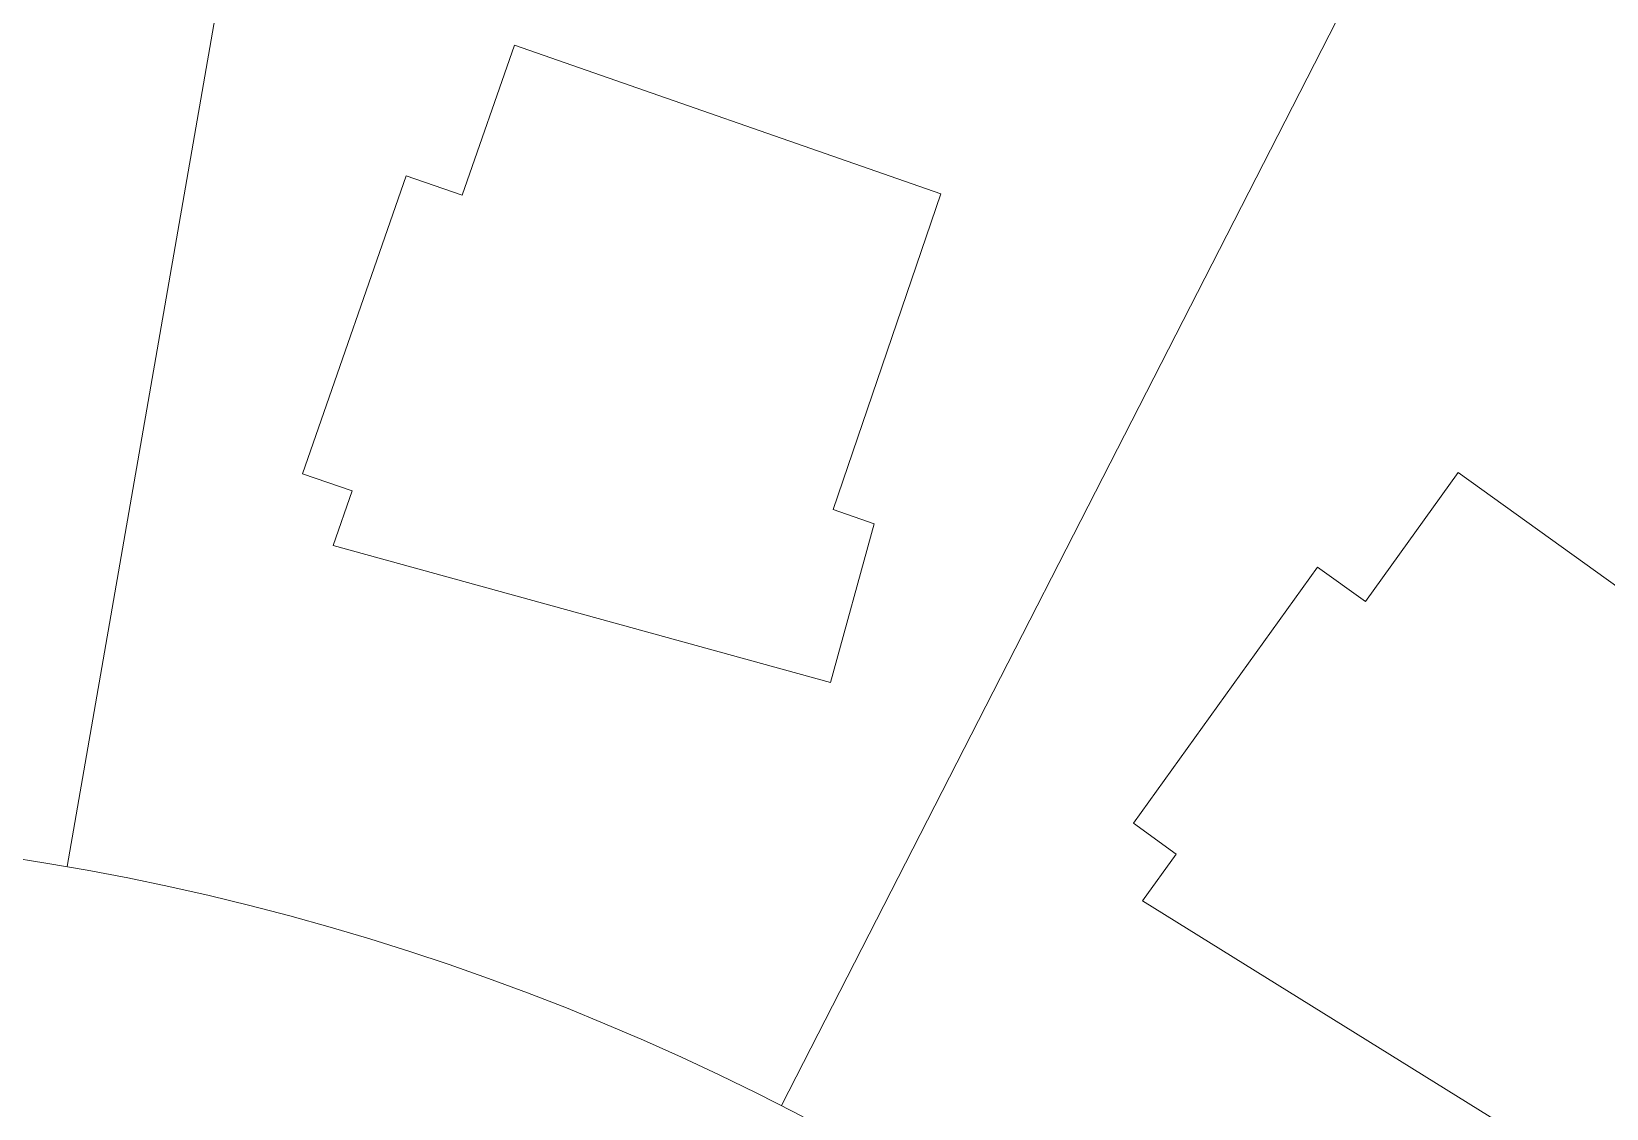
# Model space of a CAD drawing. Header units: inches. Extents: x 36 to 71.8, y 17.4 to 61.8.
# Drawn here: x 43.951 to 48.726, y 49.118 to 52.381 of the extents above; entities that cross this region are included whole.
import ezdxf

# ---------------------------------------------------------------- set-up
doc = ezdxf.new("R2010")
doc.units = ezdxf.units.IN
doc.header["$MEASUREMENT"] = 0
doc.layers.add('00_SOURCE_FROZEN', color=7, linetype='Continuous', lineweight=18)

msp = doc.modelspace()

# ---------------------------------------------------------------- linework, layer by layer
at = {"layer": '00_SOURCE_FROZEN'}
for points in [[(44.9996, 55.2455), (44.0596, 49.8505)], [(48.7261, 54.0134), (46.2247, 49.1263)]]:
    msp.add_lwpolyline(points, dxfattribs=at)
for points in [[(46.3813, 50.9329), (46.7085, 51.8894), (45.4154, 52.3404), (45.2565, 51.885), (45.0875, 51.9439), (44.7728, 51.0414), (44.9232, 50.989), (44.8656, 50.8238), (46.3737, 50.4089), (46.5059, 50.8894)], [(48.8038, 49.4216), (49.3887, 50.2461), (48.2765, 51.0453), (47.9951, 50.6536), (47.8497, 50.758), (47.292, 49.9818), (47.4214, 49.8888), (47.3193, 49.7468), (48.648, 48.9213), (48.9109, 49.3446)]]:
    msp.add_lwpolyline(points, close=True, dxfattribs=at)
for centre, radius, start, end in [((43.0343, 53.1962), 7.5832, 313.08154, 348.64374), ((42.751, 42.3398), 7.6238, 44.22889, 105.60472)]:
    msp.add_arc(centre, radius, start, end, dxfattribs=at)

doc.saveas('drawing.dxf')
